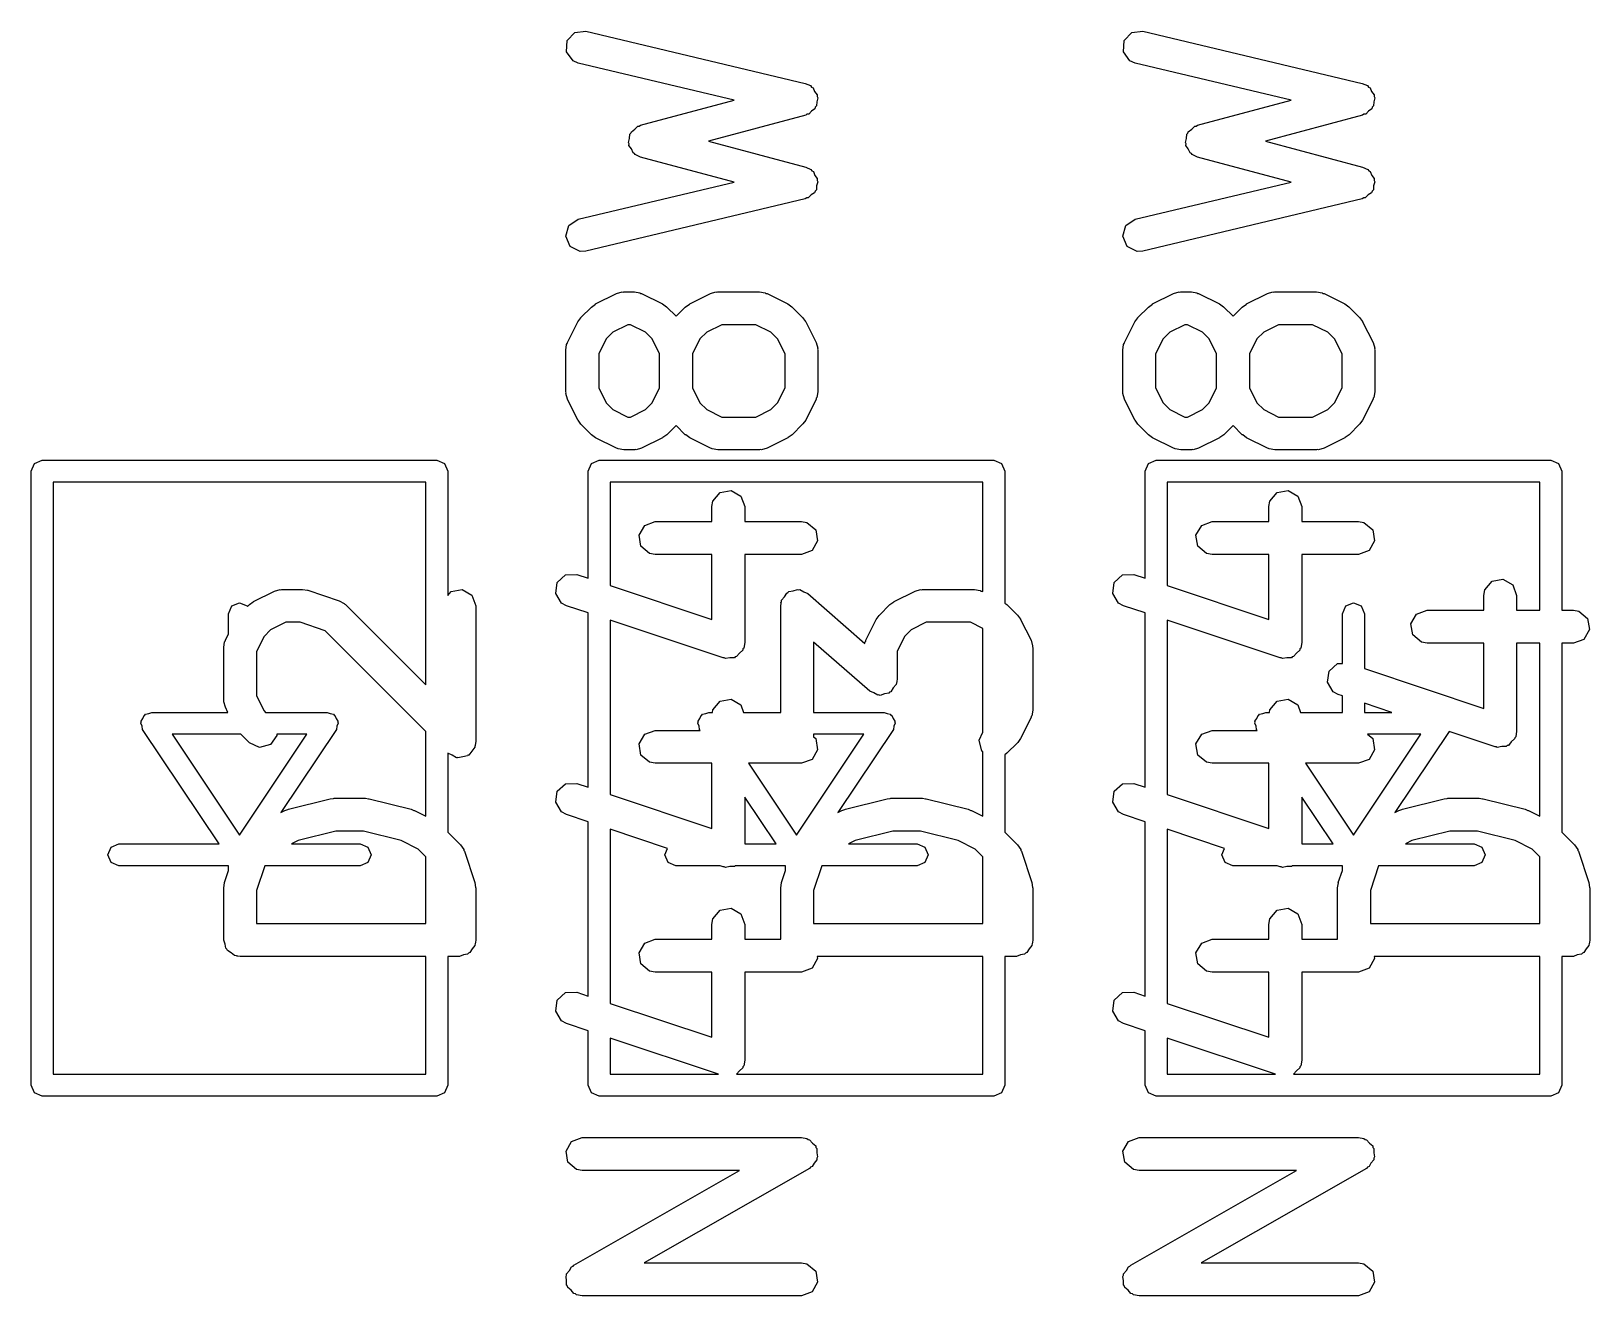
# Model space of a CAD drawing. Extents: x 43 to 269, y -130 to -26.
# Drawn here: x 143.58 to 150.68, y -76.15 to -70.38 of the extents above; entities that cross this region are included whole.
import ezdxf

# ---------------------------------------------------------------- set-up
doc = ezdxf.new("R2010")
doc.units = 0
doc.layers.add('BLACK', color=7, linetype='CONTINUOUS')

msp = doc.modelspace()

# ---------------------------------------------------------------- linework, layer by layer
at = {"layer": 'BLACK', "linetype": 'CONTINUOUS'}
for p, q in [((146.017, -70.4741), (146.02, -70.4229)), ((146.02, -70.4229), (146.055, -70.3856)), ((146.055, -70.3856), (146.106, -70.3797)), ((146.106, -70.3797), (147.106, -70.6178)), ((148.557, -70.4741), (148.56, -70.4229)), ((148.56, -70.4229), (148.595, -70.3856)), ((148.595, -70.3856), (148.646, -70.3797)), ((148.646, -70.3797), (149.646, -70.6178)), ((146.047, -70.5153), (146.017, -70.4741)), ((148.587, -70.5153), (148.557, -70.4741)), ((146.071, -70.5256), (146.047, -70.5153)), ((146.782, -70.6949), (146.071, -70.5256)), ((148.611, -70.5256), (148.587, -70.5153)), ((149.322, -70.6949), (148.611, -70.5256)), ((147.106, -70.6178), (147.13, -70.6281)), ((147.13, -70.6281), (147.135, -70.6345)), ((147.135, -70.6345), (147.142, -70.6378)), ((147.142, -70.6378), (147.149, -70.6545)), ((149.646, -70.6178), (149.67, -70.6281)), ((149.67, -70.6281), (149.675, -70.6345)), ((149.675, -70.6345), (149.682, -70.6378)), ((149.682, -70.6378), (149.689, -70.6545)), ((146.355, -70.8088), (146.782, -70.6949)), ((147.149, -70.6545), (147.16, -70.6693)), ((147.157, -70.7205), (147.152, -70.7263)), ((147.159, -70.7021), (147.157, -70.7205)), ((147.163, -70.6843), (147.159, -70.7021)), ((147.16, -70.6693), (147.16, -70.6772)), ((147.16, -70.6772), (147.163, -70.6843)), ((148.895, -70.8088), (149.322, -70.6949)), ((149.689, -70.6545), (149.7, -70.6693)), ((149.697, -70.7205), (149.692, -70.7263)), ((149.699, -70.7021), (149.697, -70.7205)), ((149.703, -70.6843), (149.699, -70.7021)), ((149.7, -70.6693), (149.7, -70.6772)), ((149.7, -70.6772), (149.703, -70.6843)), ((147.108, -70.7632), (146.665, -70.8812)), ((147.114, -70.7587), (147.108, -70.7632)), ((147.122, -70.7578), (147.114, -70.7587)), ((147.135, -70.7444), (147.122, -70.7578)), ((147.15, -70.7339), (147.135, -70.7444)), ((147.152, -70.7263), (147.15, -70.7339)), ((149.648, -70.7632), (149.205, -70.8812)), ((149.654, -70.7587), (149.648, -70.7632)), ((149.662, -70.7578), (149.654, -70.7587)), ((149.675, -70.7444), (149.662, -70.7578)), ((149.69, -70.7339), (149.675, -70.7444)), ((149.692, -70.7263), (149.69, -70.7339)), ((146.305, -70.8689), (146.306, -70.8496)), ((146.306, -70.8496), (146.311, -70.8448)), ((146.311, -70.8448), (146.313, -70.8381)), ((146.313, -70.8381), (146.329, -70.827)), ((146.329, -70.827), (146.343, -70.8133)), ((146.343, -70.8133), (146.349, -70.8127)), ((146.349, -70.8127), (146.355, -70.8088)), ((148.845, -70.8689), (148.846, -70.8496)), ((148.846, -70.8496), (148.851, -70.8448)), ((148.851, -70.8448), (148.853, -70.8381)), ((148.853, -70.8381), (148.869, -70.827)), ((148.869, -70.827), (148.883, -70.8133)), ((148.883, -70.8133), (148.889, -70.8127)), ((148.889, -70.8127), (148.895, -70.8088)), ((146.3, -70.8877), (146.305, -70.8689)), ((146.303, -70.8939), (146.3, -70.8877)), ((146.302, -70.9007), (146.303, -70.8939)), ((146.313, -70.9166), (146.302, -70.9007)), ((146.321, -70.9342), (146.313, -70.9166)), ((146.327, -70.9371), (146.321, -70.9342)), ((146.331, -70.9427), (146.327, -70.9371)), ((146.665, -70.8812), (147.108, -70.9992)), ((148.84, -70.8877), (148.845, -70.8689)), ((148.843, -70.8939), (148.84, -70.8877)), ((148.842, -70.9007), (148.843, -70.8939)), ((148.853, -70.9166), (148.842, -70.9007)), ((148.861, -70.9342), (148.853, -70.9166)), ((148.867, -70.9371), (148.861, -70.9342)), ((148.871, -70.9427), (148.867, -70.9371)), ((149.205, -70.8812), (149.648, -70.9992)), ((146.355, -70.9537), (146.331, -70.9427)), ((146.782, -71.0676), (146.355, -70.9537)), ((147.108, -70.9992), (147.132, -71.0102)), ((148.895, -70.9537), (148.871, -70.9427)), ((149.322, -71.0676), (148.895, -70.9537)), ((149.648, -70.9992), (149.672, -71.0102)), ((146.071, -71.2368), (146.782, -71.0676)), ((147.132, -71.0102), (147.136, -71.0167)), ((147.136, -71.0167), (147.143, -71.0202)), ((147.143, -71.0202), (147.15, -71.0371)), ((147.15, -71.0371), (147.161, -71.0522)), ((147.163, -71.0673), (147.158, -71.0849)), ((147.161, -71.0522), (147.16, -71.0601)), ((147.16, -71.0601), (147.163, -71.0673)), ((148.611, -71.2368), (149.322, -71.0676)), ((149.672, -71.0102), (149.676, -71.0167)), ((149.676, -71.0167), (149.683, -71.0202)), ((149.683, -71.0202), (149.69, -71.0371)), ((149.69, -71.0371), (149.701, -71.0522)), ((149.703, -71.0673), (149.698, -71.0849)), ((149.701, -71.0522), (149.7, -71.0601)), ((149.7, -71.0601), (149.703, -71.0673)), ((147.106, -71.1447), (146.106, -71.3828)), ((147.113, -71.1403), (147.106, -71.1447)), ((147.12, -71.1396), (147.113, -71.1403)), ((147.133, -71.1266), (147.12, -71.1396)), ((147.149, -71.1164), (147.133, -71.1266)), ((147.151, -71.1089), (147.149, -71.1164)), ((147.157, -71.1033), (147.151, -71.1089)), ((147.158, -71.0849), (147.157, -71.1033)), ((149.646, -71.1447), (148.646, -71.3828)), ((149.653, -71.1403), (149.646, -71.1447)), ((149.66, -71.1396), (149.653, -71.1403)), ((149.673, -71.1266), (149.66, -71.1396)), ((149.689, -71.1164), (149.673, -71.1266)), ((149.691, -71.1089), (149.689, -71.1164)), ((149.697, -71.1033), (149.691, -71.1089)), ((149.698, -71.0849), (149.697, -71.1033)), ((146.014, -71.3142), (146.028, -71.2651)), ((146.028, -71.2651), (146.071, -71.2368)), ((148.554, -71.3142), (148.568, -71.2651)), ((148.568, -71.2651), (148.611, -71.2368)), ((146.034, -71.3613), (146.014, -71.3142)), ((146.08, -71.3843), (146.034, -71.3613)), ((148.574, -71.3613), (148.554, -71.3142)), ((148.62, -71.3843), (148.574, -71.3613)), ((146.106, -71.3828), (146.08, -71.3843)), ((148.646, -71.3828), (148.62, -71.3843)), ((146.15, -71.6237), (146.246, -71.5761)), ((146.246, -71.5761), (146.271, -71.5686)), ((146.271, -71.5686), (146.275, -71.5697)), ((146.275, -71.5697), (146.279, -71.5681)), ((146.279, -71.5681), (146.327, -71.5681)), ((146.327, -71.5681), (146.352, -71.5727)), ((146.352, -71.5727), (146.356, -71.5755)), ((146.356, -71.5755), (146.36, -71.5761)), ((146.36, -71.5761), (146.455, -71.6237)), ((146.579, -71.6237), (146.674, -71.5761)), ((146.674, -71.5761), (146.699, -71.5686)), ((146.699, -71.5686), (146.703, -71.5697)), ((146.703, -71.5697), (146.708, -71.5681)), ((146.708, -71.5681), (146.898, -71.5681)), ((146.898, -71.5681), (146.924, -71.5727)), ((146.924, -71.5727), (146.927, -71.5755)), ((146.927, -71.5755), (146.932, -71.5761)), ((146.932, -71.5761), (147.027, -71.6237)), ((148.69, -71.6237), (148.786, -71.5761)), ((148.786, -71.5761), (148.811, -71.5686)), ((148.811, -71.5686), (148.815, -71.5697)), ((148.815, -71.5697), (148.819, -71.5681)), ((148.819, -71.5681), (148.867, -71.5681)), ((148.867, -71.5681), (148.892, -71.5727)), ((148.892, -71.5727), (148.896, -71.5755)), ((148.896, -71.5755), (148.9, -71.5761)), ((148.9, -71.5761), (148.995, -71.6237)), ((149.119, -71.6237), (149.214, -71.5761)), ((149.214, -71.5761), (149.239, -71.5686)), ((149.239, -71.5686), (149.243, -71.5697)), ((149.243, -71.5697), (149.248, -71.5681)), ((149.248, -71.5681), (149.438, -71.5681)), ((149.438, -71.5681), (149.464, -71.5727)), ((149.464, -71.5727), (149.467, -71.5755)), ((149.467, -71.5755), (149.472, -71.5761)), ((149.472, -71.5761), (149.567, -71.6237)), ((146.083, -71.6853), (146.131, -71.6377)), ((146.131, -71.6377), (146.149, -71.6249)), ((146.149, -71.6249), (146.15, -71.6237)), ((146.455, -71.6237), (146.474, -71.637)), ((146.474, -71.637), (146.475, -71.6377)), ((146.475, -71.6377), (146.517, -71.6799)), ((146.517, -71.6799), (146.559, -71.6377)), ((146.559, -71.6377), (146.578, -71.6249)), ((146.578, -71.6249), (146.579, -71.6237)), ((147.027, -71.6237), (147.045, -71.637)), ((147.045, -71.637), (147.046, -71.6377)), ((147.046, -71.6377), (147.094, -71.6853)), ((148.623, -71.6853), (148.671, -71.6377)), ((148.671, -71.6377), (148.689, -71.6249)), ((148.689, -71.6249), (148.69, -71.6237)), ((148.995, -71.6237), (149.014, -71.637)), ((149.014, -71.637), (149.015, -71.6377)), ((149.015, -71.6377), (149.057, -71.6799)), ((149.057, -71.6799), (149.099, -71.6377)), ((149.099, -71.6377), (149.118, -71.6249)), ((149.118, -71.6249), (149.119, -71.6237)), ((149.567, -71.6237), (149.585, -71.637)), ((149.585, -71.637), (149.586, -71.6377)), ((149.586, -71.6377), (149.634, -71.6853)), ((146.022, -71.8001), (146.069, -71.7048)), ((146.069, -71.7048), (146.083, -71.6868)), ((146.083, -71.6868), (146.083, -71.6853)), ((146.297, -71.7181), (146.228, -71.7524)), ((146.309, -71.7181), (146.297, -71.7181)), ((146.378, -71.7524), (146.309, -71.7181)), ((146.725, -71.7181), (146.657, -71.7524)), ((146.88, -71.7181), (146.725, -71.7181)), ((146.949, -71.7524), (146.88, -71.7181)), ((147.094, -71.6853), (147.107, -71.7037)), ((147.107, -71.7037), (147.108, -71.7048)), ((147.108, -71.7048), (147.156, -71.8001)), ((148.562, -71.8001), (148.609, -71.7048)), ((148.609, -71.7048), (148.623, -71.6868)), ((148.623, -71.6868), (148.623, -71.6853)), ((148.837, -71.7181), (148.768, -71.7524)), ((148.849, -71.7181), (148.837, -71.7181)), ((148.918, -71.7524), (148.849, -71.7181)), ((149.265, -71.7181), (149.197, -71.7524)), ((149.42, -71.7181), (149.265, -71.7181)), ((149.489, -71.7524), (149.42, -71.7181)), ((149.634, -71.6853), (149.647, -71.7037)), ((149.647, -71.7037), (149.648, -71.7048)), ((149.648, -71.7048), (149.696, -71.8001)), ((146.198, -71.7828), (146.164, -71.8513)), ((146.228, -71.7524), (146.198, -71.7828)), ((146.408, -71.7828), (146.378, -71.7524)), ((146.442, -71.8513), (146.408, -71.7828)), ((146.626, -71.7828), (146.592, -71.8513)), ((146.657, -71.7524), (146.626, -71.7828)), ((146.979, -71.7828), (146.949, -71.7524)), ((147.014, -71.8513), (146.979, -71.7828)), ((148.738, -71.7828), (148.704, -71.8513)), ((148.768, -71.7524), (148.738, -71.7828)), ((148.948, -71.7828), (148.918, -71.7524)), ((148.982, -71.8513), (148.948, -71.7828)), ((149.166, -71.7828), (149.132, -71.8513)), ((149.197, -71.7524), (149.166, -71.7828)), ((149.519, -71.7828), (149.489, -71.7524)), ((149.554, -71.8513), (149.519, -71.7828)), ((146.014, -71.8336), (146.018, -71.808)), ((146.014, -72.0241), (146.014, -71.8336)), ((146.018, -71.808), (146.021, -71.8045)), ((146.021, -71.8045), (146.022, -71.8001)), ((146.164, -71.8513), (146.164, -72.0064)), ((146.442, -72.0064), (146.442, -71.8513)), ((146.592, -71.8513), (146.592, -72.0064)), ((147.014, -72.0064), (147.014, -71.8513)), ((147.156, -71.8001), (147.163, -71.825)), ((147.163, -71.825), (147.162, -71.8294)), ((147.162, -71.8294), (147.164, -71.8336)), ((147.164, -71.8336), (147.164, -72.0241)), ((148.554, -71.8336), (148.558, -71.808)), ((148.554, -72.0241), (148.554, -71.8336)), ((148.558, -71.808), (148.561, -71.8045)), ((148.561, -71.8045), (148.562, -71.8001)), ((148.704, -71.8513), (148.704, -72.0064)), ((148.982, -72.0064), (148.982, -71.8513)), ((149.132, -71.8513), (149.132, -72.0064)), ((149.554, -72.0064), (149.554, -71.8513)), ((149.696, -71.8001), (149.703, -71.825)), ((149.703, -71.825), (149.702, -71.8294)), ((149.702, -71.8294), (149.704, -71.8336)), ((149.704, -71.8336), (149.704, -72.0241)), ((146.015, -72.0283), (146.014, -72.0241)), ((146.014, -72.0327), (146.015, -72.0283)), ((146.022, -72.0576), (146.014, -72.0327)), ((146.069, -72.1529), (146.022, -72.0576)), ((146.164, -72.0064), (146.198, -72.0749)), ((146.198, -72.0749), (146.228, -72.1053)), ((146.378, -72.1053), (146.408, -72.0749)), ((146.408, -72.0749), (146.442, -72.0064)), ((146.592, -72.0064), (146.626, -72.0749)), ((146.626, -72.0749), (146.657, -72.1053)), ((146.949, -72.1053), (146.979, -72.0749)), ((146.979, -72.0749), (147.014, -72.0064)), ((147.156, -72.0576), (147.108, -72.1529)), ((147.159, -72.0497), (147.156, -72.0532)), ((147.156, -72.0532), (147.156, -72.0576)), ((147.164, -72.0241), (147.159, -72.0497)), ((148.555, -72.0283), (148.554, -72.0241)), ((148.554, -72.0327), (148.555, -72.0283)), ((148.562, -72.0576), (148.554, -72.0327)), ((148.609, -72.1529), (148.562, -72.0576)), ((148.704, -72.0064), (148.738, -72.0749)), ((148.738, -72.0749), (148.768, -72.1053)), ((148.918, -72.1053), (148.948, -72.0749)), ((148.948, -72.0749), (148.982, -72.0064)), ((149.132, -72.0064), (149.166, -72.0749)), ((149.166, -72.0749), (149.197, -72.1053)), ((149.489, -72.1053), (149.519, -72.0749)), ((149.519, -72.0749), (149.554, -72.0064)), ((149.696, -72.0576), (149.648, -72.1529)), ((149.699, -72.0497), (149.696, -72.0532)), ((149.696, -72.0532), (149.696, -72.0576)), ((149.704, -72.0241), (149.699, -72.0497)), ((146.228, -72.1053), (146.297, -72.1396)), ((146.297, -72.1396), (146.309, -72.1396)), ((146.309, -72.1396), (146.378, -72.1053)), ((146.657, -72.1053), (146.725, -72.1396)), ((146.725, -72.1396), (146.88, -72.1396)), ((146.88, -72.1396), (146.949, -72.1053)), ((148.768, -72.1053), (148.837, -72.1396)), ((148.837, -72.1396), (148.849, -72.1396)), ((148.849, -72.1396), (148.918, -72.1053)), ((149.197, -72.1053), (149.265, -72.1396)), ((149.265, -72.1396), (149.42, -72.1396)), ((149.42, -72.1396), (149.489, -72.1053)), ((146.07, -72.154), (146.069, -72.1529)), ((146.083, -72.1724), (146.07, -72.154)), ((146.131, -72.22), (146.083, -72.1724)), ((146.517, -72.1778), (146.475, -72.22)), ((146.559, -72.22), (146.517, -72.1778)), ((147.094, -72.1724), (147.046, -72.22)), ((147.095, -72.1709), (147.094, -72.1724)), ((147.108, -72.1529), (147.095, -72.1709)), ((148.61, -72.154), (148.609, -72.1529)), ((148.623, -72.1724), (148.61, -72.154)), ((148.671, -72.22), (148.623, -72.1724)), ((149.057, -72.1778), (149.015, -72.22)), ((149.099, -72.22), (149.057, -72.1778)), ((149.634, -72.1724), (149.586, -72.22)), ((149.635, -72.1709), (149.634, -72.1724)), ((149.648, -72.1529), (149.635, -72.1709)), ((146.132, -72.2207), (146.131, -72.22)), ((146.15, -72.234), (146.132, -72.2207)), ((146.246, -72.2817), (146.15, -72.234)), ((146.25, -72.2822), (146.246, -72.2817)), ((146.253, -72.285), (146.25, -72.2822)), ((146.279, -72.2896), (146.253, -72.285)), ((146.331, -72.288), (146.327, -72.2896)), ((146.335, -72.2891), (146.331, -72.288)), ((146.36, -72.2817), (146.335, -72.2891)), ((146.455, -72.234), (146.36, -72.2817)), ((146.457, -72.2328), (146.455, -72.234)), ((146.475, -72.22), (146.457, -72.2328)), ((146.561, -72.2207), (146.559, -72.22)), ((146.579, -72.234), (146.561, -72.2207)), ((146.674, -72.2817), (146.579, -72.234)), ((146.679, -72.2822), (146.674, -72.2817)), ((146.682, -72.285), (146.679, -72.2822)), ((146.708, -72.2896), (146.682, -72.285)), ((146.902, -72.288), (146.898, -72.2896)), ((146.907, -72.2891), (146.902, -72.288)), ((146.932, -72.2817), (146.907, -72.2891)), ((147.027, -72.234), (146.932, -72.2817)), ((147.028, -72.2328), (147.027, -72.234)), ((147.046, -72.22), (147.028, -72.2328)), ((148.672, -72.2207), (148.671, -72.22)), ((148.69, -72.234), (148.672, -72.2207)), ((148.786, -72.2817), (148.69, -72.234)), ((148.79, -72.2822), (148.786, -72.2817)), ((148.793, -72.285), (148.79, -72.2822)), ((148.819, -72.2896), (148.793, -72.285)), ((148.871, -72.288), (148.867, -72.2896)), ((148.875, -72.2891), (148.871, -72.288)), ((148.9, -72.2817), (148.875, -72.2891)), ((148.995, -72.234), (148.9, -72.2817)), ((148.997, -72.2328), (148.995, -72.234)), ((149.015, -72.22), (148.997, -72.2328)), ((149.101, -72.2207), (149.099, -72.22)), ((149.119, -72.234), (149.101, -72.2207)), ((149.214, -72.2817), (149.119, -72.234)), ((149.219, -72.2822), (149.214, -72.2817)), ((149.222, -72.285), (149.219, -72.2822)), ((149.248, -72.2896), (149.222, -72.285)), ((149.442, -72.288), (149.438, -72.2896)), ((149.447, -72.2891), (149.442, -72.288)), ((149.472, -72.2817), (149.447, -72.2891)), ((149.567, -72.234), (149.472, -72.2817)), ((149.568, -72.2328), (149.567, -72.234)), ((149.586, -72.22), (149.568, -72.2328)), ((143.576, -72.386), (143.591, -72.3506)), ((143.591, -72.3506), (143.626, -72.336)), ((143.626, -72.336), (145.426, -72.336)), ((145.426, -72.336), (145.461, -72.3506)), ((145.461, -72.3506), (145.476, -72.386)), ((146.116, -72.386), (146.131, -72.3506)), ((146.131, -72.3506), (146.166, -72.336)), ((146.166, -72.336), (147.966, -72.336)), ((146.327, -72.2896), (146.279, -72.2896)), ((146.898, -72.2896), (146.708, -72.2896)), ((147.966, -72.336), (148.001, -72.3506)), ((148.001, -72.3506), (148.016, -72.386)), ((148.656, -72.386), (148.671, -72.3506)), ((148.671, -72.3506), (148.706, -72.336)), ((148.706, -72.336), (150.506, -72.336)), ((148.867, -72.2896), (148.819, -72.2896)), ((149.438, -72.2896), (149.248, -72.2896)), ((150.506, -72.336), (150.541, -72.3506)), ((150.541, -72.3506), (150.556, -72.386)), ((143.576, -75.186), (143.576, -72.386)), ((145.476, -72.386), (145.476, -72.9534)), ((146.116, -72.8748), (146.116, -72.386)), ((148.016, -72.386), (148.016, -72.9876)), ((148.656, -72.8748), (148.656, -72.386)), ((150.556, -72.386), (150.556, -73.0205)), ((143.676, -72.436), (143.676, -75.136)), ((145.376, -72.436), (143.676, -72.436)), ((145.376, -73.3606), (145.376, -72.436)), ((146.216, -72.436), (146.216, -72.9081)), ((147.916, -72.436), (146.216, -72.436)), ((146.685, -72.5223), (146.718, -72.483)), ((146.718, -72.483), (146.768, -72.474)), ((146.768, -72.474), (146.813, -72.4997)), ((146.813, -72.4997), (146.83, -72.5479)), ((147.916, -72.9354), (147.916, -72.436)), ((148.756, -72.436), (148.756, -72.9081)), ((150.456, -72.436), (148.756, -72.436)), ((149.225, -72.5223), (149.258, -72.483)), ((149.258, -72.483), (149.308, -72.474)), ((149.308, -72.474), (149.353, -72.4997)), ((149.353, -72.4997), (149.37, -72.5479)), ((150.456, -73.0205), (150.456, -72.436)), ((146.68, -72.5479), (146.685, -72.5223)), ((146.68, -72.6158), (146.68, -72.5479)), ((146.83, -72.5479), (146.83, -72.6158)), ((149.22, -72.5479), (149.225, -72.5223)), ((149.22, -72.6158), (149.22, -72.5479)), ((149.37, -72.5479), (149.37, -72.6158)), ((146.348, -72.6777), (146.374, -72.6333)), ((146.374, -72.6333), (146.422, -72.6158)), ((146.422, -72.6158), (146.68, -72.6158)), ((146.83, -72.6158), (147.089, -72.6158)), ((147.089, -72.6158), (147.114, -72.6203)), ((147.114, -72.6203), (147.154, -72.6533)), ((148.888, -72.6777), (148.914, -72.6333)), ((148.914, -72.6333), (148.962, -72.6158)), ((148.962, -72.6158), (149.22, -72.6158)), ((149.37, -72.6158), (149.629, -72.6158)), ((149.629, -72.6158), (149.654, -72.6203)), ((149.654, -72.6203), (149.694, -72.6533)), ((146.357, -72.7283), (146.348, -72.6777)), ((147.162, -72.7038), (147.137, -72.7482)), ((147.154, -72.6533), (147.162, -72.7038)), ((148.897, -72.7283), (148.888, -72.6777)), ((149.702, -72.7038), (149.677, -72.7482)), ((149.694, -72.6533), (149.702, -72.7038)), ((146.396, -72.7612), (146.357, -72.7283)), ((146.422, -72.7658), (146.396, -72.7612)), ((146.68, -72.7658), (146.422, -72.7658)), ((146.68, -73.0629), (146.68, -72.7658)), ((147.089, -72.7658), (146.83, -72.7658)), ((146.83, -72.7658), (146.83, -73.167)), ((147.137, -72.7482), (147.089, -72.7658)), ((148.936, -72.7612), (148.897, -72.7283)), ((148.962, -72.7658), (148.936, -72.7612)), ((149.22, -72.7658), (148.962, -72.7658)), ((149.22, -73.0629), (149.22, -72.7658)), ((149.629, -72.7658), (149.37, -72.7658)), ((149.37, -72.7658), (149.37, -73.167)), ((149.677, -72.7482), (149.629, -72.7658)), ((144.686, -72.9332), (144.711, -72.9258)), ((144.711, -72.9258), (144.715, -72.9268)), ((144.715, -72.9268), (144.719, -72.9253)), ((144.719, -72.9253), (144.814, -72.9253)), ((144.814, -72.9253), (144.836, -72.9292)), ((145.491, -72.9353), (145.542, -72.9264)), ((145.542, -72.9264), (145.586, -72.9521)), ((145.968, -72.9439), (145.975, -72.8931)), ((145.975, -72.8931), (146.013, -72.8591)), ((146.013, -72.8591), (146.065, -72.8577)), ((146.065, -72.8577), (146.116, -72.8748)), ((146.216, -72.9081), (146.68, -73.0629)), ((147.051, -72.9318), (147.07, -72.9253)), ((147.07, -72.9253), (147.076, -72.9275)), ((147.076, -72.9275), (147.082, -72.9264)), ((147.082, -72.9264), (147.099, -72.9365)), ((147.607, -72.9332), (147.631, -72.9258)), ((147.631, -72.9258), (147.636, -72.9268)), ((147.636, -72.9268), (147.64, -72.9253)), ((147.64, -72.9253), (147.878, -72.9253)), ((147.878, -72.9253), (147.904, -72.9298)), ((148.508, -72.9439), (148.515, -72.8931)), ((148.515, -72.8931), (148.553, -72.8591)), ((148.553, -72.8591), (148.605, -72.8577)), ((148.605, -72.8577), (148.656, -72.8748)), ((148.756, -72.9081), (149.22, -73.0629)), ((150.2, -72.9527), (150.205, -72.927)), ((150.205, -72.927), (150.238, -72.8877)), ((150.238, -72.8877), (150.288, -72.8788)), ((150.288, -72.8788), (150.333, -72.9045)), ((150.333, -72.9045), (150.35, -72.9527)), ((144.491, -73.0006), (144.526, -72.986)), ((144.526, -72.986), (144.561, -73.0006)), ((144.562, -73.0033), (144.571, -72.9949)), ((144.571, -72.9949), (144.589, -72.982)), ((144.589, -72.982), (144.59, -72.9808)), ((144.59, -72.9808), (144.686, -72.9332)), ((144.836, -72.9292), (144.838, -72.9291)), ((144.838, -72.9291), (144.981, -72.9768)), ((144.981, -72.9768), (145.004, -72.9892)), ((145.004, -72.9892), (145.006, -72.993)), ((145.006, -72.993), (145.01, -72.9949)), ((145.01, -72.9949), (145.376, -73.3606)), ((145.476, -72.9534), (145.491, -72.9353)), ((145.586, -72.9521), (145.604, -73.0003)), ((145.994, -72.9876), (145.968, -72.9439)), ((146.017, -73), (145.994, -72.9876)), ((146.994, -73.0003), (146.996, -72.9892)), ((146.995, -72.9857), (146.997, -72.9831)), ((146.996, -72.9892), (146.995, -72.9857)), ((146.997, -72.9831), (146.998, -72.9746)), ((146.998, -72.9746), (147.011, -72.9591)), ((147.011, -72.9591), (147.022, -72.9418)), ((147.022, -72.9418), (147.027, -72.9399)), ((147.027, -72.9399), (147.031, -72.9353)), ((147.031, -72.9353), (147.051, -72.9318)), ((147.099, -72.9365), (147.118, -72.9438)), ((147.118, -72.9438), (147.378, -73.1713)), ((147.444, -73.0425), (147.492, -72.9949)), ((147.492, -72.9949), (147.51, -72.982)), ((147.51, -72.982), (147.511, -72.9808)), ((147.511, -72.9808), (147.607, -72.9332)), ((147.904, -72.9298), (147.907, -72.9327)), ((147.907, -72.9327), (147.912, -72.9332)), ((147.912, -72.9332), (147.916, -72.9354)), ((148.016, -72.9876), (148.025, -72.9942)), ((148.025, -72.9942), (148.026, -72.9949)), ((148.026, -72.9949), (148.074, -73.0425)), ((148.534, -72.9876), (148.508, -72.9439)), ((148.557, -73), (148.534, -72.9876)), ((149.571, -73.0006), (149.606, -72.986)), ((149.606, -72.986), (149.641, -73.0006)), ((150.2, -73.0205), (150.2, -72.9527)), ((150.35, -72.9527), (150.35, -73.0205)), ((144.476, -73.036), (144.491, -73.0006)), ((144.476, -73.1283), (144.476, -73.036)), ((144.561, -73.0006), (144.562, -73.0033)), ((145.604, -73.0003), (145.604, -73.6193)), ((146.116, -73.0329), (146.017, -73)), ((146.116, -73.8272), (146.116, -73.0329)), ((146.732, -73.2381), (146.216, -73.0662)), ((146.216, -73.0662), (146.216, -73.8605)), ((146.994, -73.486), (146.994, -73.0003)), ((147.382, -73.1572), (147.43, -73.062)), ((147.43, -73.062), (147.443, -73.044)), ((147.443, -73.044), (147.444, -73.0425)), ((148.074, -73.0425), (148.087, -73.0609)), ((148.087, -73.0609), (148.088, -73.062)), ((148.088, -73.062), (148.136, -73.1572)), ((148.656, -73.0329), (148.557, -73)), ((148.656, -73.8272), (148.656, -73.0329)), ((149.272, -73.2381), (148.756, -73.0662)), ((148.756, -73.0662), (148.756, -73.8605)), ((149.556, -73.036), (149.571, -73.0006)), ((149.556, -73.2633), (149.556, -73.036)), ((149.641, -73.0006), (149.656, -73.036)), ((149.656, -73.036), (149.656, -73.2862)), ((149.868, -73.0825), (149.894, -73.0381)), ((149.894, -73.0381), (149.942, -73.0205)), ((149.942, -73.0205), (150.2, -73.0205)), ((150.35, -73.0205), (150.456, -73.0205)), ((150.556, -73.0205), (150.609, -73.0205)), ((150.609, -73.0205), (150.634, -73.025)), ((150.634, -73.025), (150.674, -73.058)), ((150.674, -73.058), (150.682, -73.1085)), ((144.462, -73.1572), (144.476, -73.1283)), ((144.638, -73.1399), (144.604, -73.2085)), ((144.668, -73.1095), (144.638, -73.1399)), ((144.737, -73.0753), (144.668, -73.1095)), ((144.802, -73.0753), (144.737, -73.0753)), ((144.917, -73.1135), (144.802, -73.0753)), ((145.376, -73.5728), (144.917, -73.1135)), ((147.559, -73.1399), (147.525, -73.2085)), ((147.589, -73.1095), (147.559, -73.1399)), ((147.658, -73.0753), (147.589, -73.1095)), ((147.86, -73.0753), (147.658, -73.0753)), ((147.916, -73.1031), (147.86, -73.0753)), ((147.916, -73.5756), (147.916, -73.1031)), ((149.877, -73.133), (149.868, -73.0825)), ((149.916, -73.166), (149.877, -73.133)), ((150.682, -73.1085), (150.657, -73.153)), ((144.454, -73.1908), (144.458, -73.1651)), ((144.454, -73.4289), (144.454, -73.1908)), ((144.458, -73.1651), (144.461, -73.1617)), ((144.461, -73.1617), (144.462, -73.1572)), ((144.604, -73.2085), (144.604, -73.4112)), ((146.821, -73.2027), (146.806, -73.2162)), ((146.822, -73.197), (146.821, -73.2027)), ((146.826, -73.1926), (146.822, -73.197)), ((146.83, -73.167), (146.826, -73.1926)), ((147.4, -73.3901), (147.144, -73.1656)), ((147.144, -73.1656), (147.144, -73.486)), ((147.378, -73.1713), (147.379, -73.1651)), ((147.379, -73.1651), (147.382, -73.1617)), ((147.382, -73.1617), (147.382, -73.1572)), ((147.525, -73.2085), (147.525, -73.3336)), ((148.136, -73.1572), (148.143, -73.1822)), ((148.143, -73.1822), (148.142, -73.1865)), ((148.142, -73.1865), (148.144, -73.1908)), ((148.144, -73.1908), (148.144, -73.4765)), ((149.361, -73.2027), (149.346, -73.2162)), ((149.362, -73.197), (149.361, -73.2027)), ((149.366, -73.1926), (149.362, -73.197)), ((149.37, -73.167), (149.366, -73.1926)), ((149.942, -73.1705), (149.916, -73.166)), ((150.2, -73.1705), (149.942, -73.1705)), ((150.2, -73.4677), (150.2, -73.1705)), ((150.35, -73.1705), (150.35, -73.5717)), ((150.456, -73.1705), (150.35, -73.1705)), ((150.456, -73.9592), (150.456, -73.1705)), ((150.609, -73.1705), (150.556, -73.1705)), ((150.556, -73.1705), (150.556, -74.0321)), ((150.657, -73.153), (150.609, -73.1705)), ((146.737, -73.2379), (146.732, -73.2381)), ((146.742, -73.2408), (146.737, -73.2379)), ((146.762, -73.2373), (146.742, -73.2408)), ((146.783, -73.2367), (146.762, -73.2373)), ((146.787, -73.2329), (146.783, -73.2367)), ((146.793, -73.2319), (146.787, -73.2329)), ((146.806, -73.2162), (146.793, -73.2319)), ((149.277, -73.2379), (149.272, -73.2381)), ((149.282, -73.2408), (149.277, -73.2379)), ((149.302, -73.2373), (149.282, -73.2408)), ((149.323, -73.2367), (149.302, -73.2373)), ((149.327, -73.2329), (149.323, -73.2367)), ((149.333, -73.2319), (149.327, -73.2329)), ((149.346, -73.2162), (149.333, -73.2319)), ((149.495, -73.2979), (149.533, -73.2639)), ((149.533, -73.2639), (149.556, -73.2633)), ((147.522, -73.3508), (147.52, -73.3593)), ((147.523, -73.3482), (147.522, -73.3508)), ((147.525, -73.3336), (147.523, -73.3447)), ((147.523, -73.3447), (147.523, -73.3482)), ((149.488, -73.3487), (149.495, -73.2979)), ((149.514, -73.3924), (149.488, -73.3487)), ((149.656, -73.2862), (150.2, -73.4677)), ((144.604, -73.4112), (144.638, -73.4797)), ((147.419, -73.3974), (147.4, -73.3901)), ((147.437, -73.4075), (147.419, -73.3974)), ((147.442, -73.4064), (147.437, -73.4075)), ((147.448, -73.4086), (147.442, -73.4064)), ((147.467, -73.4021), (147.448, -73.4086)), ((147.487, -73.3986), (147.467, -73.4021)), ((147.491, -73.394), (147.487, -73.3986)), ((147.497, -73.3921), (147.491, -73.394)), ((147.507, -73.3748), (147.497, -73.3921)), ((147.52, -73.3593), (147.507, -73.3748)), ((149.537, -73.4048), (149.514, -73.3924)), ((149.556, -73.411), (149.537, -73.4048)), ((149.556, -73.486), (149.556, -73.411)), ((144.095, -73.4987), (144.098, -73.4944)), ((144.098, -73.4944), (144.113, -73.4916)), ((144.113, -73.4916), (144.126, -73.486)), ((144.126, -73.486), (144.473, -73.486)), ((144.455, -73.4331), (144.454, -73.4289)), ((144.454, -73.4374), (144.455, -73.4331)), ((144.462, -73.4624), (144.454, -73.4374)), ((144.473, -73.486), (144.462, -73.4624)), ((144.638, -73.4797), (144.644, -73.486)), ((144.644, -73.486), (144.926, -73.486)), ((144.926, -73.486), (144.939, -73.4916)), ((144.939, -73.4916), (144.954, -73.4944)), ((144.954, -73.4944), (144.957, -73.4987)), ((146.635, -73.4987), (146.638, -73.4944)), ((146.638, -73.4944), (146.653, -73.4916)), ((146.653, -73.4916), (146.666, -73.486)), ((146.666, -73.486), (146.683, -73.486)), ((146.683, -73.486), (146.685, -73.4746)), ((146.685, -73.4746), (146.718, -73.4353)), ((146.718, -73.4353), (146.768, -73.4264)), ((146.768, -73.4264), (146.813, -73.4521)), ((146.813, -73.4521), (146.825, -73.486)), ((146.825, -73.486), (146.994, -73.486)), ((147.144, -73.486), (147.466, -73.486)), ((147.466, -73.486), (147.479, -73.4916)), ((147.479, -73.4916), (147.494, -73.4944)), ((147.494, -73.4944), (147.497, -73.4987)), ((148.144, -73.4765), (148.139, -73.5021)), ((149.175, -73.4987), (149.178, -73.4944)), ((149.178, -73.4944), (149.193, -73.4916)), ((149.193, -73.4916), (149.206, -73.486)), ((149.206, -73.486), (149.223, -73.486)), ((149.223, -73.486), (149.225, -73.4746)), ((149.225, -73.4746), (149.258, -73.4353)), ((149.258, -73.4353), (149.308, -73.4264)), ((149.308, -73.4264), (149.353, -73.4521)), ((149.353, -73.4521), (149.365, -73.486)), ((149.365, -73.486), (149.556, -73.486)), ((149.781, -73.486), (149.656, -73.4443)), ((149.656, -73.4443), (149.656, -73.486)), ((149.656, -73.486), (149.781, -73.486)), ((144.076, -73.536), (144.078, -73.5312)), ((144.082, -73.5494), (144.076, -73.536)), ((144.077, -73.5262), (144.085, -73.5141)), ((144.078, -73.5312), (144.077, -73.5262)), ((144.084, -73.5637), (144.082, -73.5494)), ((144.433, -74.086), (144.084, -73.5637)), ((144.085, -73.5141), (144.091, -73.5006)), ((144.091, -73.5006), (144.095, -73.4987)), ((144.968, -73.5637), (144.715, -73.9421)), ((144.957, -73.4987), (144.961, -73.5006)), ((144.961, -73.5006), (144.967, -73.5141)), ((144.967, -73.5141), (144.975, -73.5262)), ((144.97, -73.5495), (144.968, -73.5637)), ((144.976, -73.536), (144.97, -73.5495)), ((144.975, -73.5262), (144.974, -73.5312)), ((144.974, -73.5312), (144.976, -73.536)), ((146.616, -73.536), (146.618, -73.5312)), ((146.622, -73.5494), (146.616, -73.536)), ((146.617, -73.5262), (146.625, -73.5141)), ((146.618, -73.5312), (146.617, -73.5262)), ((146.624, -73.5637), (146.622, -73.5494)), ((146.627, -73.5681), (146.624, -73.5637)), ((146.625, -73.5141), (146.631, -73.5006)), ((146.631, -73.5006), (146.635, -73.4987)), ((147.508, -73.5637), (147.255, -73.9421)), ((147.497, -73.4987), (147.501, -73.5006)), ((147.501, -73.5006), (147.507, -73.5141)), ((147.507, -73.5141), (147.515, -73.5262)), ((147.51, -73.5495), (147.508, -73.5637)), ((147.516, -73.536), (147.51, -73.5495)), ((147.515, -73.5262), (147.514, -73.5312)), ((147.514, -73.5312), (147.516, -73.536)), ((148.136, -73.51), (148.088, -73.6053)), ((148.139, -73.5021), (148.136, -73.5056)), ((148.136, -73.5056), (148.136, -73.51)), ((149.156, -73.536), (149.158, -73.5312)), ((149.162, -73.5494), (149.156, -73.536)), ((149.157, -73.5262), (149.165, -73.5141)), ((149.158, -73.5312), (149.157, -73.5262)), ((149.164, -73.5637), (149.162, -73.5494)), ((149.167, -73.5681), (149.164, -73.5637)), ((149.165, -73.5141), (149.171, -73.5006)), ((149.171, -73.5006), (149.175, -73.4987)), ((144.526, -73.586), (144.219, -73.586)), ((144.219, -73.586), (144.526, -74.0459)), ((144.532, -73.586), (144.526, -73.586)), ((144.526, -74.0459), (144.833, -73.586)), ((144.571, -73.6247), (144.532, -73.586)), ((144.617, -73.6464), (144.571, -73.6247)), ((144.667, -73.6332), (144.617, -73.6464)), ((144.696, -73.5911), (144.667, -73.6332)), ((144.696, -73.586), (144.696, -73.5911)), ((144.833, -73.586), (144.696, -73.586)), ((145.376, -73.9592), (145.376, -73.5728)), ((145.601, -73.6387), (145.6, -73.6404)), ((145.604, -73.6193), (145.601, -73.6355)), ((145.601, -73.6355), (145.601, -73.6387)), ((146.348, -73.6301), (146.374, -73.5857)), ((146.357, -73.6806), (146.348, -73.6301)), ((146.374, -73.5857), (146.422, -73.5681)), ((146.422, -73.5681), (146.627, -73.5681)), ((147.066, -74.0459), (147.373, -73.586)), ((147.144, -73.586), (147.144, -73.5973)), ((147.373, -73.586), (147.144, -73.586)), ((147.144, -73.5973), (147.154, -73.6056)), ((147.154, -73.6056), (147.162, -73.6562)), ((147.899, -73.6128), (147.916, -73.5756)), ((147.912, -73.6624), (147.899, -73.6128)), ((148.074, -73.6247), (148.026, -73.6724)), ((148.075, -73.6233), (148.074, -73.6247)), ((148.088, -73.6053), (148.075, -73.6233)), ((148.888, -73.6301), (148.914, -73.5857)), ((148.897, -73.6806), (148.888, -73.6301)), ((148.914, -73.5857), (148.962, -73.5681)), ((148.962, -73.5681), (149.167, -73.5681)), ((149.606, -74.0459), (149.913, -73.586)), ((149.67, -73.586), (149.694, -73.6056)), ((149.913, -73.586), (149.67, -73.586)), ((149.694, -73.6056), (149.702, -73.6562)), ((150.042, -73.5729), (149.795, -73.9421)), ((150.252, -73.6429), (150.042, -73.5729)), ((150.307, -73.6377), (150.303, -73.6415)), ((150.313, -73.6367), (150.307, -73.6377)), ((150.326, -73.621), (150.313, -73.6367)), ((150.341, -73.6074), (150.326, -73.621)), ((150.342, -73.6018), (150.341, -73.6074)), ((150.346, -73.5974), (150.342, -73.6018)), ((150.35, -73.5717), (150.346, -73.5974)), ((145.496, -73.6819), (145.476, -73.6726)), ((145.476, -73.6726), (145.476, -74.0321)), ((145.516, -73.6932), (145.496, -73.6819)), ((145.519, -73.6926), (145.516, -73.6932)), ((145.522, -73.694), (145.519, -73.6926)), ((145.544, -73.6882), (145.522, -73.694)), ((145.566, -73.6843), (145.544, -73.6882)), ((145.568, -73.6817), (145.566, -73.6843)), ((145.572, -73.6808), (145.568, -73.6817)), ((145.585, -73.6623), (145.572, -73.6808)), ((145.599, -73.645), (145.585, -73.6623)), ((145.6, -73.6404), (145.599, -73.645)), ((146.396, -73.7136), (146.357, -73.6806)), ((147.137, -73.7006), (147.089, -73.7181)), ((147.162, -73.6562), (147.137, -73.7006)), ((147.916, -73.6652), (147.912, -73.6624)), ((147.916, -73.9592), (147.916, -73.6652)), ((148.026, -73.6724), (148.016, -73.6797)), ((148.016, -73.6797), (148.016, -74.0321)), ((148.936, -73.7136), (148.897, -73.6806)), ((149.677, -73.7006), (149.629, -73.7181)), ((149.702, -73.6562), (149.677, -73.7006)), ((150.257, -73.6427), (150.252, -73.6429)), ((150.262, -73.6456), (150.257, -73.6427)), ((150.282, -73.642), (150.262, -73.6456)), ((150.303, -73.6415), (150.282, -73.642)), ((146.422, -73.7181), (146.396, -73.7136)), ((146.68, -73.7181), (146.422, -73.7181)), ((146.68, -74.0153), (146.68, -73.7181)), ((147.089, -73.7181), (146.848, -73.7181)), ((146.848, -73.7181), (147.066, -74.0459)), ((148.962, -73.7181), (148.936, -73.7136)), ((149.22, -73.7181), (148.962, -73.7181)), ((149.22, -74.0153), (149.22, -73.7181)), ((149.629, -73.7181), (149.388, -73.7181)), ((149.388, -73.7181), (149.606, -74.0459)), ((145.968, -73.8963), (145.975, -73.8455)), ((145.975, -73.8455), (146.013, -73.8115)), ((146.013, -73.8115), (146.065, -73.8101)), ((146.065, -73.8101), (146.116, -73.8272)), ((148.508, -73.8963), (148.515, -73.8455)), ((148.515, -73.8455), (148.553, -73.8115)), ((148.553, -73.8115), (148.605, -73.8101)), ((148.605, -73.8101), (148.656, -73.8272)), ((144.749, -73.9275), (144.939, -73.8799)), ((144.939, -73.8799), (144.954, -73.8789)), ((144.954, -73.8789), (144.957, -73.8777)), ((144.957, -73.8777), (145.1, -73.8777)), ((145.1, -73.8777), (145.115, -73.8803)), ((145.115, -73.8803), (145.118, -73.8799)), ((145.118, -73.8799), (145.309, -73.9275)), ((145.994, -73.94), (145.968, -73.8963)), ((146.216, -73.8605), (146.68, -74.0153)), ((146.973, -74.086), (146.83, -73.8726)), ((146.83, -73.8726), (146.83, -74.086)), ((147.289, -73.9275), (147.479, -73.8799)), ((147.479, -73.8799), (147.494, -73.8789)), ((147.494, -73.8789), (147.497, -73.8777)), ((147.497, -73.8777), (147.64, -73.8777)), ((147.64, -73.8777), (147.655, -73.8803)), ((147.655, -73.8803), (147.658, -73.8799)), ((147.658, -73.8799), (147.849, -73.9275)), ((148.534, -73.94), (148.508, -73.8963)), ((148.756, -73.8605), (149.22, -74.0153)), ((149.513, -74.086), (149.37, -73.8726)), ((149.37, -73.8726), (149.37, -74.086)), ((149.829, -73.9275), (150.019, -73.8799)), ((150.019, -73.8799), (150.034, -73.8789)), ((150.034, -73.8789), (150.037, -73.8777)), ((150.037, -73.8777), (150.18, -73.8777)), ((150.18, -73.8777), (150.195, -73.8803)), ((150.195, -73.8803), (150.198, -73.8799)), ((150.198, -73.8799), (150.389, -73.9275)), ((144.715, -73.9421), (144.733, -73.9332)), ((144.733, -73.9332), (144.746, -73.9295)), ((144.746, -73.9295), (144.749, -73.9275)), ((145.309, -73.9275), (145.321, -73.9328)), ((145.321, -73.9328), (145.324, -73.9332)), ((145.324, -73.9332), (145.376, -73.9592)), ((146.017, -73.9524), (145.994, -73.94)), ((146.116, -73.9853), (146.017, -73.9524)), ((146.116, -74.7796), (146.116, -73.9853)), ((147.255, -73.9421), (147.273, -73.9332)), ((147.273, -73.9332), (147.286, -73.9295)), ((147.286, -73.9295), (147.289, -73.9275)), ((147.849, -73.9275), (147.861, -73.9328)), ((147.861, -73.9328), (147.864, -73.9332)), ((147.864, -73.9332), (147.916, -73.9592)), ((148.557, -73.9524), (148.534, -73.94)), ((148.656, -73.9853), (148.557, -73.9524)), ((148.656, -74.7796), (148.656, -73.9853)), ((149.795, -73.9421), (149.813, -73.9332)), ((149.813, -73.9332), (149.826, -73.9295)), ((149.826, -73.9295), (149.829, -73.9275)), ((150.389, -73.9275), (150.401, -73.9328)), ((150.401, -73.9328), (150.404, -73.9332)), ((150.404, -73.9332), (150.456, -73.9592)), ((144.966, -74.0277), (144.793, -74.071)), ((145.091, -74.0277), (144.966, -74.0277)), ((145.264, -74.071), (145.091, -74.0277)), ((145.476, -74.0321), (145.534, -74.0901)), ((146.478, -74.1061), (146.216, -74.0186)), ((146.216, -74.0186), (146.216, -74.8129)), ((147.506, -74.0277), (147.333, -74.071)), ((147.631, -74.0277), (147.506, -74.0277)), ((147.804, -74.071), (147.631, -74.0277)), ((148.016, -74.0321), (148.074, -74.0901)), ((149.018, -74.1061), (148.756, -74.0186)), ((148.756, -74.0186), (148.756, -74.8129)), ((150.046, -74.0277), (149.873, -74.071)), ((150.171, -74.0277), (150.046, -74.0277)), ((150.344, -74.071), (150.171, -74.0277)), ((150.556, -74.0321), (150.614, -74.0901)), ((143.926, -74.136), (143.941, -74.1006)), ((143.941, -74.1714), (143.926, -74.136)), ((143.941, -74.1006), (143.976, -74.086)), ((143.976, -74.086), (144.433, -74.086)), ((144.793, -74.071), (144.763, -74.086)), ((144.763, -74.086), (145.076, -74.086)), ((145.076, -74.086), (145.111, -74.1006)), ((145.111, -74.1006), (145.126, -74.136)), ((145.126, -74.136), (145.111, -74.1714)), ((145.341, -74.1095), (145.264, -74.071)), ((145.376, -74.1442), (145.341, -74.1095)), ((145.534, -74.0901), (145.549, -74.1114)), ((145.549, -74.1114), (145.549, -74.1159)), ((145.549, -74.1159), (145.552, -74.1194)), ((145.552, -74.1194), (145.6, -74.2623)), ((146.466, -74.136), (146.478, -74.1061)), ((146.481, -74.1714), (146.466, -74.136)), ((146.83, -74.086), (146.973, -74.086)), ((147.333, -74.071), (147.303, -74.086)), ((147.303, -74.086), (147.616, -74.086)), ((147.616, -74.086), (147.651, -74.1006)), ((147.651, -74.1006), (147.666, -74.136)), ((147.666, -74.136), (147.651, -74.1714)), ((147.881, -74.1095), (147.804, -74.071)), ((147.916, -74.1442), (147.881, -74.1095)), ((148.074, -74.0901), (148.089, -74.1114)), ((148.089, -74.1114), (148.089, -74.1159)), ((148.089, -74.1159), (148.092, -74.1194)), ((148.092, -74.1194), (148.14, -74.2623)), ((149.006, -74.136), (149.018, -74.1061)), ((149.021, -74.1714), (149.006, -74.136)), ((149.37, -74.086), (149.513, -74.086)), ((149.873, -74.071), (149.843, -74.086)), ((149.843, -74.086), (150.156, -74.086)), ((150.156, -74.086), (150.191, -74.1006)), ((150.191, -74.1006), (150.206, -74.136)), ((150.206, -74.136), (150.191, -74.1714)), ((150.421, -74.1095), (150.344, -74.071)), ((150.456, -74.1442), (150.421, -74.1095)), ((150.614, -74.0901), (150.629, -74.1114)), ((150.629, -74.1114), (150.629, -74.1159)), ((150.629, -74.1159), (150.632, -74.1194)), ((150.632, -74.1194), (150.68, -74.2623)), ((143.976, -74.186), (143.941, -74.1714)), ((144.476, -74.186), (143.976, -74.186)), ((144.457, -74.2623), (144.476, -74.2067)), ((144.476, -74.2067), (144.476, -74.186)), ((144.641, -74.186), (144.604, -74.2982)), ((145.076, -74.186), (144.641, -74.186)), ((145.111, -74.1714), (145.076, -74.186)), ((145.376, -74.4491), (145.376, -74.1442)), ((146.516, -74.186), (146.481, -74.1714)), ((146.718, -74.186), (146.516, -74.186)), ((146.732, -74.1905), (146.718, -74.186)), ((146.737, -74.1903), (146.732, -74.1905)), ((146.742, -74.1932), (146.737, -74.1903)), ((146.762, -74.1896), (146.742, -74.1932)), ((146.783, -74.1891), (146.762, -74.1896)), ((146.786, -74.186), (146.783, -74.1891)), ((147.016, -74.186), (146.786, -74.186)), ((146.997, -74.2623), (147.016, -74.2067)), ((147.016, -74.2067), (147.016, -74.186)), ((147.181, -74.186), (147.144, -74.2982)), ((147.616, -74.186), (147.181, -74.186)), ((147.651, -74.1714), (147.616, -74.186)), ((147.916, -74.4491), (147.916, -74.1442)), ((149.056, -74.186), (149.021, -74.1714)), ((149.258, -74.186), (149.056, -74.186)), ((149.272, -74.1905), (149.258, -74.186)), ((149.277, -74.1903), (149.272, -74.1905)), ((149.282, -74.1932), (149.277, -74.1903)), ((149.302, -74.1896), (149.282, -74.1932)), ((149.323, -74.1891), (149.302, -74.1896)), ((149.326, -74.186), (149.323, -74.1891)), ((149.556, -74.186), (149.326, -74.186)), ((149.537, -74.2623), (149.556, -74.2067)), ((149.556, -74.2067), (149.556, -74.186)), ((149.721, -74.186), (149.684, -74.2982)), ((150.156, -74.186), (149.721, -74.186)), ((150.191, -74.1714), (150.156, -74.186)), ((150.456, -74.4491), (150.456, -74.1442)), ((144.454, -74.286), (144.458, -74.2639)), ((144.458, -74.2639), (144.457, -74.2623)), ((145.6, -74.2623), (145.603, -74.2845)), ((146.994, -74.286), (146.998, -74.2639)), ((146.998, -74.2639), (146.997, -74.2623)), ((148.14, -74.2623), (148.143, -74.2845)), ((149.534, -74.286), (149.538, -74.2639)), ((149.538, -74.2639), (149.537, -74.2623)), ((150.68, -74.2623), (150.683, -74.2845)), ((144.454, -74.5241), (144.454, -74.286)), ((144.604, -74.2982), (144.604, -74.4491)), ((145.603, -74.2845), (145.604, -74.286)), ((145.604, -74.286), (145.604, -74.5241)), ((146.994, -74.5205), (146.994, -74.286)), ((147.144, -74.2982), (147.144, -74.4491)), ((148.143, -74.2845), (148.144, -74.286)), ((148.144, -74.286), (148.144, -74.5241)), ((149.534, -74.5205), (149.534, -74.286)), ((149.684, -74.2982), (149.684, -74.4491)), ((150.683, -74.2845), (150.684, -74.286)), ((150.684, -74.286), (150.684, -74.5241)), ((146.685, -74.427), (146.718, -74.3877)), ((146.718, -74.3877), (146.768, -74.3788)), ((146.768, -74.3788), (146.813, -74.4045)), ((146.813, -74.4045), (146.83, -74.4527)), ((149.225, -74.427), (149.258, -74.3877)), ((149.258, -74.3877), (149.308, -74.3788)), ((149.308, -74.3788), (149.353, -74.4045)), ((149.353, -74.4045), (149.37, -74.4527)), ((144.604, -74.4491), (145.376, -74.4491)), ((146.68, -74.4527), (146.685, -74.427)), ((146.68, -74.5205), (146.68, -74.4527)), ((146.83, -74.4527), (146.83, -74.5205)), ((147.144, -74.4491), (147.916, -74.4491)), ((149.22, -74.4527), (149.225, -74.427)), ((149.22, -74.5205), (149.22, -74.4527)), ((149.37, -74.4527), (149.37, -74.5205)), ((149.684, -74.4491), (150.456, -74.4491)), ((144.46, -74.5424), (144.454, -74.5241)), ((144.464, -74.5616), (144.46, -74.5424)), ((144.469, -74.5659), (144.464, -74.5616)), ((145.599, -74.5497), (145.587, -74.5647)), ((145.601, -74.54), (145.599, -74.5497)), ((145.602, -74.5371), (145.601, -74.54)), ((145.604, -74.5241), (145.602, -74.5338)), ((145.602, -74.5338), (145.602, -74.5371)), ((146.348, -74.5825), (146.374, -74.5381)), ((146.374, -74.5381), (146.422, -74.5205)), ((146.422, -74.5205), (146.68, -74.5205)), ((146.83, -74.5205), (146.994, -74.5205)), ((148.139, -74.5497), (148.127, -74.5647)), ((148.141, -74.54), (148.139, -74.5497)), ((148.142, -74.5371), (148.141, -74.54)), ((148.144, -74.5241), (148.142, -74.5338)), ((148.142, -74.5338), (148.142, -74.5371)), ((148.888, -74.5825), (148.914, -74.5381)), ((148.914, -74.5381), (148.962, -74.5205)), ((148.962, -74.5205), (149.22, -74.5205)), ((149.37, -74.5205), (149.534, -74.5205)), ((150.679, -74.5497), (150.667, -74.5647)), ((150.681, -74.54), (150.679, -74.5497)), ((150.682, -74.5371), (150.681, -74.54)), ((150.684, -74.5241), (150.682, -74.5338)), ((150.682, -74.5338), (150.682, -74.5371)), ((144.471, -74.5723), (144.469, -74.5659)), ((144.488, -74.582), (144.471, -74.5723)), ((144.503, -74.5946), (144.488, -74.582)), ((144.513, -74.5963), (144.503, -74.5946)), ((144.516, -74.598), (144.513, -74.5963)), ((144.519, -74.5974), (144.516, -74.598)), ((144.529, -74.5991), (144.519, -74.5974)), ((145.376, -74.5991), (144.529, -74.5991)), ((145.376, -75.136), (145.376, -74.5991)), ((145.529, -74.5991), (145.476, -74.5991)), ((145.476, -74.5991), (145.476, -75.186)), ((145.547, -74.5924), (145.529, -74.5991)), ((145.566, -74.589), (145.547, -74.5924)), ((145.57, -74.5839), (145.566, -74.589)), ((145.577, -74.5815), (145.57, -74.5839)), ((145.587, -74.5647), (145.577, -74.5815)), ((146.357, -74.633), (146.348, -74.5825)), ((146.396, -74.666), (146.357, -74.633)), ((147.162, -74.6085), (147.137, -74.653)), ((147.161, -74.5991), (147.162, -74.6085)), ((147.916, -74.5991), (147.161, -74.5991)), ((147.916, -75.136), (147.916, -74.5991)), ((148.069, -74.5991), (148.016, -74.5991)), ((148.016, -74.5991), (148.016, -75.186)), ((148.087, -74.5924), (148.069, -74.5991)), ((148.106, -74.589), (148.087, -74.5924)), ((148.11, -74.5839), (148.106, -74.589)), ((148.117, -74.5815), (148.11, -74.5839)), ((148.127, -74.5647), (148.117, -74.5815)), ((148.897, -74.633), (148.888, -74.5825)), ((148.936, -74.666), (148.897, -74.633)), ((149.702, -74.6085), (149.677, -74.653)), ((149.701, -74.5991), (149.702, -74.6085)), ((150.456, -74.5991), (149.701, -74.5991)), ((150.456, -75.136), (150.456, -74.5991)), ((150.609, -74.5991), (150.556, -74.5991)), ((150.556, -74.5991), (150.556, -75.186)), ((150.627, -74.5924), (150.609, -74.5991)), ((150.646, -74.589), (150.627, -74.5924)), ((150.65, -74.5839), (150.646, -74.589)), ((150.657, -74.5815), (150.65, -74.5839)), ((150.667, -74.5647), (150.657, -74.5815)), ((146.422, -74.6705), (146.396, -74.666)), ((146.68, -74.6705), (146.422, -74.6705)), ((146.68, -74.9677), (146.68, -74.6705)), ((147.089, -74.6705), (146.83, -74.6705)), ((146.83, -74.6705), (146.83, -75.0717)), ((147.137, -74.653), (147.089, -74.6705)), ((148.962, -74.6705), (148.936, -74.666)), ((149.22, -74.6705), (148.962, -74.6705)), ((149.22, -74.9677), (149.22, -74.6705)), ((149.629, -74.6705), (149.37, -74.6705)), ((149.37, -74.6705), (149.37, -75.0717)), ((149.677, -74.653), (149.629, -74.6705)), ((145.975, -74.7979), (146.013, -74.7639)), ((146.013, -74.7639), (146.065, -74.7625)), ((146.065, -74.7625), (146.116, -74.7796)), ((148.515, -74.7979), (148.553, -74.7639)), ((148.553, -74.7639), (148.605, -74.7625)), ((148.605, -74.7625), (148.656, -74.7796)), ((145.968, -74.8487), (145.975, -74.7979)), ((146.216, -74.8129), (146.68, -74.9677)), ((148.508, -74.8487), (148.515, -74.7979)), ((148.756, -74.8129), (149.22, -74.9677)), ((145.994, -74.8924), (145.968, -74.8487)), ((146.017, -74.9048), (145.994, -74.8924)), ((146.116, -74.9377), (146.017, -74.9048)), ((148.534, -74.8924), (148.508, -74.8487)), ((148.557, -74.9048), (148.534, -74.8924)), ((148.656, -74.9377), (148.557, -74.9048)), ((146.116, -75.186), (146.116, -74.9377)), ((146.711, -75.136), (146.216, -74.971)), ((146.216, -74.971), (146.216, -75.136)), ((148.656, -75.186), (148.656, -74.9377)), ((149.251, -75.136), (148.756, -74.971)), ((148.756, -74.971), (148.756, -75.136)), ((146.806, -75.121), (146.793, -75.136)), ((146.821, -75.1074), (146.806, -75.121)), ((146.822, -75.1018), (146.821, -75.1074)), ((146.826, -75.0974), (146.822, -75.1018)), ((146.83, -75.0717), (146.826, -75.0974)), ((149.346, -75.121), (149.333, -75.136)), ((149.361, -75.1074), (149.346, -75.121)), ((149.362, -75.1018), (149.361, -75.1074)), ((149.366, -75.0974), (149.362, -75.1018)), ((149.37, -75.0717), (149.366, -75.0974)), ((143.591, -75.2214), (143.576, -75.186)), ((143.676, -75.136), (145.376, -75.136)), ((145.476, -75.186), (145.461, -75.2214)), ((146.131, -75.2214), (146.116, -75.186)), ((146.216, -75.136), (146.711, -75.136)), ((146.793, -75.136), (147.916, -75.136)), ((148.016, -75.186), (148.001, -75.2214)), ((148.671, -75.2214), (148.656, -75.186)), ((148.756, -75.136), (149.251, -75.136)), ((149.333, -75.136), (150.456, -75.136)), ((150.556, -75.186), (150.541, -75.2214)), ((143.626, -75.236), (143.591, -75.2214)), ((145.426, -75.236), (143.626, -75.236)), ((145.461, -75.2214), (145.426, -75.236)), ((146.166, -75.236), (146.131, -75.2214)), ((147.966, -75.236), (146.166, -75.236)), ((148.001, -75.2214), (147.966, -75.236)), ((148.706, -75.236), (148.671, -75.2214)), ((150.506, -75.236), (148.706, -75.236)), ((150.541, -75.2214), (150.506, -75.236)), ((146.015, -75.4873), (146.04, -75.4428)), ((146.04, -75.4428), (146.089, -75.4253)), ((146.089, -75.4253), (147.089, -75.4253)), ((147.089, -75.4253), (147.114, -75.4298)), ((147.114, -75.4298), (147.12, -75.4343)), ((147.12, -75.4343), (147.126, -75.4355)), ((147.126, -75.4355), (147.139, -75.4504)), ((147.139, -75.4504), (147.154, -75.4628)), ((147.154, -75.4628), (147.155, -75.4696)), ((147.155, -75.4696), (147.159, -75.4749)), ((147.159, -75.4749), (147.159, -75.4943)), ((148.555, -75.4873), (148.58, -75.4428)), ((148.58, -75.4428), (148.629, -75.4253)), ((148.629, -75.4253), (149.629, -75.4253)), ((149.629, -75.4253), (149.654, -75.4298)), ((149.654, -75.4298), (149.66, -75.4343)), ((149.66, -75.4343), (149.666, -75.4355)), ((149.666, -75.4355), (149.679, -75.4504)), ((149.679, -75.4504), (149.694, -75.4628)), ((149.694, -75.4628), (149.695, -75.4696)), ((149.695, -75.4696), (149.699, -75.4749)), ((149.699, -75.4749), (149.699, -75.4943)), ((146.024, -75.5378), (146.015, -75.4873)), ((146.063, -75.5708), (146.024, -75.5378)), ((147.137, -75.5577), (147.13, -75.5601)), ((147.146, -75.541), (147.137, -75.5577)), ((147.159, -75.5262), (147.146, -75.541)), ((147.159, -75.4943), (147.162, -75.5133)), ((147.162, -75.5133), (147.159, -75.5193)), ((147.159, -75.5193), (147.159, -75.5262)), ((148.564, -75.5378), (148.555, -75.4873)), ((148.603, -75.5708), (148.564, -75.5378)), ((149.677, -75.5577), (149.67, -75.5601)), ((149.686, -75.541), (149.677, -75.5577)), ((149.699, -75.5262), (149.686, -75.541)), ((149.699, -75.4943), (149.702, -75.5133)), ((149.702, -75.5133), (149.699, -75.5193)), ((149.699, -75.5193), (149.699, -75.5262)), ((146.051, -76.0066), (146.806, -75.5753)), ((146.089, -75.5753), (146.063, -75.5708)), ((146.806, -75.5753), (146.089, -75.5753)), ((147.126, -75.5654), (146.371, -75.9967)), ((147.13, -75.5601), (147.126, -75.5654)), ((148.591, -76.0066), (149.346, -75.5753)), ((148.629, -75.5753), (148.603, -75.5708)), ((149.346, -75.5753), (148.629, -75.5753)), ((149.666, -75.5654), (148.911, -75.9967)), ((149.67, -75.5601), (149.666, -75.5654)), ((146.015, -76.0587), (146.018, -76.0527)), ((146.018, -76.0457), (146.031, -76.031)), ((146.018, -76.0527), (146.018, -76.0457)), ((146.031, -76.031), (146.04, -76.0143)), ((146.04, -76.0143), (146.047, -76.0119)), ((146.047, -76.0119), (146.051, -76.0066)), ((146.371, -75.9967), (147.089, -75.9967)), ((147.089, -75.9967), (147.114, -76.0012)), ((147.114, -76.0012), (147.154, -76.0342)), ((147.154, -76.0342), (147.162, -76.0847)), ((148.555, -76.0587), (148.558, -76.0527)), ((148.558, -76.0457), (148.571, -76.031)), ((148.558, -76.0527), (148.558, -76.0457)), ((148.571, -76.031), (148.58, -76.0143)), ((148.58, -76.0143), (148.587, -76.0119)), ((148.587, -76.0119), (148.591, -76.0066)), ((148.911, -75.9967), (149.629, -75.9967)), ((149.629, -75.9967), (149.654, -76.0012)), ((149.654, -76.0012), (149.694, -76.0342)), ((149.694, -76.0342), (149.702, -76.0847)), ((146.018, -76.0777), (146.015, -76.0587)), ((146.018, -76.097), (146.018, -76.0777)), ((146.022, -76.1024), (146.018, -76.097)), ((146.024, -76.1092), (146.022, -76.1024)), ((146.038, -76.1216), (146.024, -76.1092)), ((146.051, -76.1365), (146.038, -76.1216)), ((147.162, -76.0847), (147.137, -76.1292)), ((148.558, -76.0777), (148.555, -76.0587)), ((148.558, -76.097), (148.558, -76.0777)), ((148.562, -76.1024), (148.558, -76.097)), ((148.564, -76.1092), (148.562, -76.1024)), ((148.578, -76.1216), (148.564, -76.1092)), ((148.591, -76.1365), (148.578, -76.1216)), ((149.702, -76.0847), (149.677, -76.1292)), ((146.058, -76.1377), (146.051, -76.1365)), ((146.063, -76.1422), (146.058, -76.1377)), ((146.089, -76.1467), (146.063, -76.1422)), ((147.089, -76.1467), (146.089, -76.1467)), ((147.137, -76.1292), (147.089, -76.1467)), ((148.598, -76.1377), (148.591, -76.1365)), ((148.603, -76.1422), (148.598, -76.1377)), ((148.629, -76.1467), (148.603, -76.1422)), ((149.629, -76.1467), (148.629, -76.1467)), ((149.677, -76.1292), (149.629, -76.1467))]:
    msp.add_line(p, q, dxfattribs=at)

doc.saveas('drawing.dxf')
